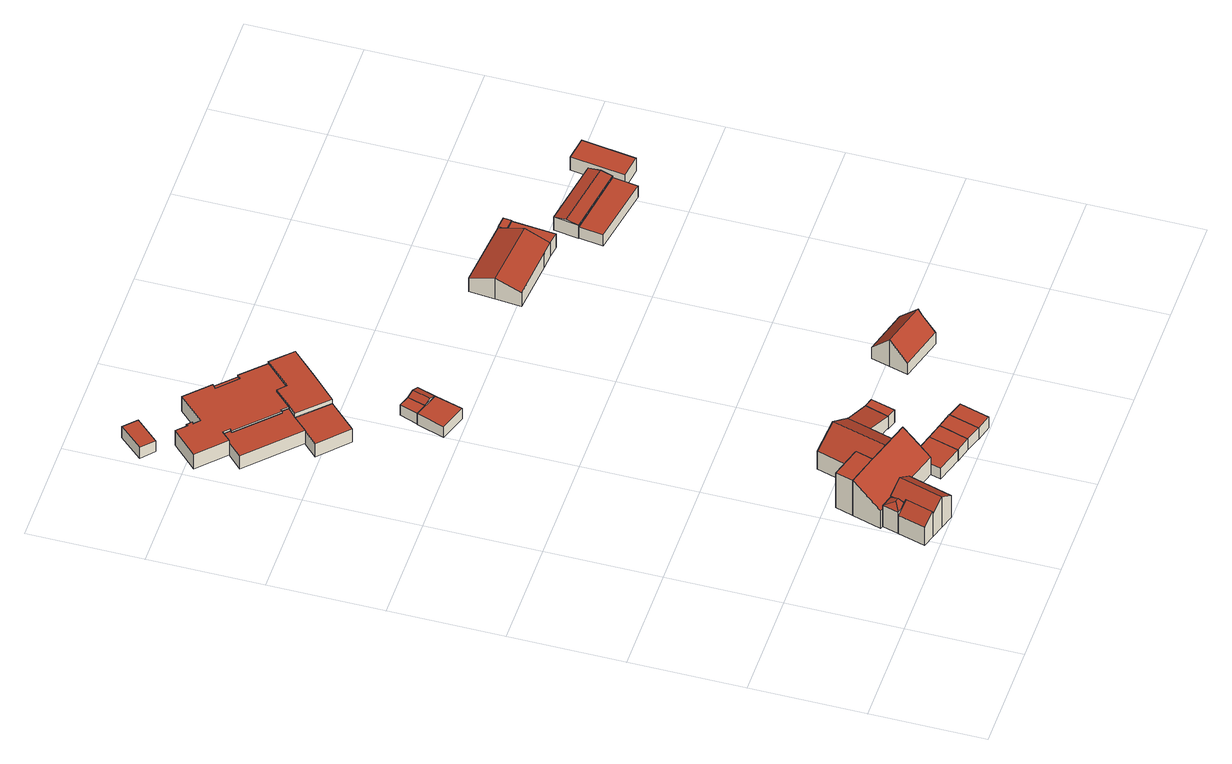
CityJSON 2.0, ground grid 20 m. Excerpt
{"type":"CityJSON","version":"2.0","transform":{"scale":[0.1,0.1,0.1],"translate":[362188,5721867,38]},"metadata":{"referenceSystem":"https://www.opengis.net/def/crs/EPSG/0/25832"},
"CityObjects":{
"building1":{"type":"Building","attributes":{"Geometrietyp2DReferenz":"3000","Gemeindeschluessel":"05562012","function":"51009_1610","roofType":"5000","measuredHeight":5.14},"geometry":[{"type":"Solid","lod":"2","boundaries":[[[[0,1,2,3]],[[4,5,1,0]],[[6,7,5,4]],[[3,2,7,6]],[[0,8,4]],[[6,9,3]],[[3,9,8,0]],[[4,8,9,6]],[[1,5,7,2]]]],"semantics":{"surfaces":[{"type":"WallSurface"},{"type":"RoofSurface"},{"type":"GroundSurface"}],"values":[[0,0,0,0,1,0,1,1,2]]}}]},
"building2":{"type":"Building","attributes":{"Gemeindeschluessel":"05562012","Geometrietyp2DReferenz":"3000","function":"31001_1010"},"address":[{"country":"Germany","locality":"Dorsten","thoroughfareNumber":"53","thoroughfareName":"Gildenweg"}],"children":["building2-1","building2-2","building2-3","building2-4"]},
"building2-1":{"type":"BuildingPart","attributes":{"roofType":"2100","measuredHeight":7.78,"storeysAboveGround":1},"parents":["building2"],"geometry":[{"type":"MultiSurface","lod":"2","boundaries":[[[10,11,5,12]],[[13,14,11,10]],[[15,16,17,18]],[[19,20,16,15]],[[21,22,20,19]],[[23,24,22,21]],[[12,5,7,25]],[[23,21,19,15,18,13,10,12,25]],[[11,14,17,16,20,22,24,7,5]],[[18,17,14,13]],[[26,25,7,27]],[[23,26,27,24]]],"semantics":{"surfaces":[{"type":"WallSurface"},{"type":"RoofSurface"},{"type":"GroundSurface"},{"type":"ClosureSurface"}],"values":[0,0,0,0,0,0,0,1,2,3,3,3]}}]},
"building2-2":{"type":"BuildingPart","attributes":{"roofType":"2100","measuredHeight":5.69,"storeysAboveGround":1},"parents":["building2"],"geometry":[{"type":"MultiSurface","lod":"2","boundaries":[[[28,1,29,30]],[[31,2,1,28]],[[30,29,32,33]],[[31,28,30,33]],[[1,2,32,29]],[[31,33,34,35]],[[32,2,35,34]]],"semantics":{"surfaces":[{"type":"WallSurface"},{"type":"RoofSurface"},{"type":"GroundSurface"},{"type":"ClosureSurface"}],"values":[0,0,0,1,2,0,3]}}]},
"building2-3":{"type":"BuildingPart","attributes":{"roofType":"3100","measuredHeight":6.79,"storeysAboveGround":1},"parents":["building2"],"geometry":[{"type":"MultiSurface","lod":"2","boundaries":[[[34,32,36,37]],[[38,7,2,35]],[[39,40,24,41]],[[37,36,40,39]],[[38,35,34,37,42]],[[39,41,42,37]],[[32,2,7,27,24,40,36]],[[34,35,2,32]],[[42,26,25,38]],[[26,27,7,25]],[[42,41,23,26]],[[27,26,23,24]]],"semantics":{"surfaces":[{"type":"WallSurface"},{"type":"RoofSurface"},{"type":"GroundSurface"},{"type":"ClosureSurface"}],"values":[0,0,0,0,1,1,2,3,0,3,0,3]}}]},
"building2-4":{"type":"BuildingPart","attributes":{"roofType":"1000","measuredHeight":7.78,"storeysAboveGround":1},"parents":["building2"],"geometry":[{"type":"Solid","lod":"2","boundaries":[[[[43,44,14,13]],[[45,46,44,43]],[[47,48,46,45]],[[18,17,48,47]],[[47,45,43,13,18]],[[44,46,48,17,14]],[[13,14,17,18]]]],"semantics":{"surfaces":[{"type":"WallSurface"},{"type":"RoofSurface"},{"type":"GroundSurface"},{"type":"ClosureSurface"}],"values":[[0,0,0,0,1,2,3]]}}]},
"building3":{"type":"Building","attributes":{"Geometrietyp2DReferenz":"3000","Gemeindeschluessel":"05562012","function":"51009_1611","roofType":"1000","measuredHeight":2.42},"geometry":[{"type":"Solid","lod":"2","boundaries":[[[[49,20,22,50]],[[51,52,20,49]],[[53,54,52,51]],[[55,56,54,53]],[[50,22,56,55]],[[53,51,49,50,55]],[[20,52,54,56,22]]]],"semantics":{"surfaces":[{"type":"WallSurface"},{"type":"RoofSurface"},{"type":"GroundSurface"}],"values":[[0,0,0,0,0,1,2]]}}]},
"building4":{"type":"Building","attributes":{"Gemeindeschluessel":"05562012","Geometrietyp2DReferenz":"3000","function":"31001_1010"},"address":[{"country":"Germany","locality":"Dorsten","thoroughfareNumber":"51","thoroughfareName":"Gildenweg"}],"children":["building4-1","building4-2"]},
"building4-1":{"type":"BuildingPart","attributes":{"roofType":"3100","measuredHeight":7.07},"parents":["building4"],"geometry":[{"type":"MultiSurface","lod":"2","boundaries":[[[57,58,59,60]],[[61,62,58,57]],[[63,64,62,61]],[[65,66,64,63]],[[67,68,66,65]],[[69,70,68,67]],[[71,72,70,69]],[[73,74,72,71]],[[60,59,75,76]],[[60,76,73,71,69,57]],[[67,65,63,61,57,69]],[[58,62,64,66,68,70,72,74,75,59]],[[73,76,77,78]],[[75,74,78,77]]],"semantics":{"surfaces":[{"type":"WallSurface"},{"type":"RoofSurface"},{"type":"GroundSurface"},{"type":"ClosureSurface"}],"values":[0,0,0,0,0,0,0,0,0,1,1,2,0,3]}}]},
"building4-2":{"type":"BuildingPart","attributes":{"roofType":"2100","measuredHeight":4.06},"address":[{"country":"Germany","locality":"Dorsten","thoroughfareNumber":"51","thoroughfareName":"Gildenweg"}],"parents":["building4"],"geometry":[{"type":"MultiSurface","lod":"2","boundaries":[[[79,80,81,82]],[[83,84,80,79]],[[85,86,84,83]],[[77,87,86,85]],[[82,81,88,78]],[[77,85,83,79,82,78]],[[80,84,86,87,88,81]],[[75,74,88,87]],[[77,78,74,75]]],"semantics":{"surfaces":[{"type":"WallSurface"},{"type":"RoofSurface"},{"type":"GroundSurface"},{"type":"ClosureSurface"}],"values":[0,0,0,0,0,1,2,0,3]}}]},
"building5":{"type":"Building","attributes":{"Geometrietyp2DReferenz":"3000","Gemeindeschluessel":"05562012","function":"31001_3212","roofType":"1000","measuredHeight":2.36},"address":[{"country":"Germany","locality":"Dorsten","thoroughfareNumber":"50","thoroughfareName":"Gildenweg"}],"geometry":[{"type":"Solid","lod":"2","boundaries":[[[[89,90,91,92]],[[93,94,90,89]],[[95,96,94,93]],[[92,91,96,95]],[[93,89,92,95]],[[90,94,96,91]]]],"semantics":{"surfaces":[{"type":"WallSurface"},{"type":"RoofSurface"},{"type":"GroundSurface"}],"values":[[0,0,0,0,1,2]]}}]},
"building6":{"type":"Building","attributes":{"Geometrietyp2DReferenz":"3000","Gemeindeschluessel":"05562012","function":"51009_1610","roofType":"1000","measuredHeight":2.88},"geometry":[{"type":"Solid","lod":"2","boundaries":[[[[97,98,99,100]],[[101,102,98,97]],[[103,104,102,101]],[[105,106,104,103]],[[107,108,106,105]],[[109,110,108,107]],[[111,112,110,109]],[[113,114,112,111]],[[115,116,114,113]],[[117,118,116,115]],[[119,120,118,117]],[[100,99,120,119]],[[117,115,113,111,109,107,105,103,101,97,100,119]],[[98,102,104,106,108,110,112,114,116,118,120,99]]]],"semantics":{"surfaces":[{"type":"WallSurface"},{"type":"RoofSurface"},{"type":"GroundSurface"}],"values":[[0,0,0,0,0,0,0,0,0,0,0,0,1,2]]}}]},
"building7":{"type":"Building","attributes":{"Geometrietyp2DReferenz":"3000","Gemeindeschluessel":"05562012","function":"31001_2463","roofType":"1000","measuredHeight":2.47},"address":[{"country":"Germany","locality":"Dorsten","thoroughfareNumber":"53","thoroughfareName":"Gildenweg"}],"geometry":[{"type":"Solid","lod":"2","boundaries":[[[[121,122,123,51]],[[124,125,122,121]],[[53,126,125,124]],[[51,123,126,53]],[[124,121,51,53]],[[122,125,126,123]]]],"semantics":{"surfaces":[{"type":"WallSurface"},{"type":"RoofSurface"},{"type":"GroundSurface"}],"values":[[0,0,0,0,1,2]]}}]},
"building8":{"type":"Building","attributes":{"Geometrietyp2DReferenz":"3000","Gemeindeschluessel":"05562012","function":"31001_2000","roofType":"1000","measuredHeight":2.87},"address":[{"country":"Germany","locality":"Dorsten","thoroughfareNumber":"50","thoroughfareName":"Gildenweg"}],"geometry":[{"type":"Solid","lod":"2","boundaries":[[[[127,128,129,130]],[[131,132,128,127]],[[133,134,132,131]],[[135,136,134,133]],[[130,129,136,135]],[[133,131,127,130,135]],[[128,132,134,136,129]]]],"semantics":{"surfaces":[{"type":"WallSurface"},{"type":"RoofSurface"},{"type":"GroundSurface"}],"values":[[0,0,0,0,0,1,2]]}}]},
"building9":{"type":"Building","attributes":{"Geometrietyp2DReferenz":"3000","Gemeindeschluessel":"05562012","function":"31001_2463","roofType":"1000","measuredHeight":2.49},"address":[{"country":"Germany","locality":"Dorsten","thoroughfareNumber":"53","thoroughfareName":"Gildenweg"}],"geometry":[{"type":"Solid","lod":"2","boundaries":[[[[137,138,122,121]],[[139,140,138,137]],[[124,125,140,139]],[[121,122,125,124]],[[139,137,121,124]],[[138,140,125,122]]]],"semantics":{"surfaces":[{"type":"WallSurface"},{"type":"RoofSurface"},{"type":"GroundSurface"}],"values":[[0,0,0,0,1,2]]}}]},
"building10":{"type":"Building","attributes":{"Geometrietyp2DReferenz":"3000","Gemeindeschluessel":"05562012","function":"31001_2463","roofType":"1000","measuredHeight":2.5},"address":[{"country":"Germany","locality":"Dorsten","thoroughfareNumber":"53","thoroughfareName":"Gildenweg"}],"geometry":[{"type":"Solid","lod":"2","boundaries":[[[[141,142,143,144]],[[145,146,142,141]],[[147,148,146,145]],[[144,143,148,147]],[[145,141,144,147]],[[142,146,148,143]]]],"semantics":{"surfaces":[{"type":"WallSurface"},{"type":"RoofSurface"},{"type":"GroundSurface"}],"values":[[0,0,0,0,1,2]]}}]},
"building11":{"type":"Building","attributes":{"Geometrietyp2DReferenz":"3000","Gemeindeschluessel":"05562012","function":"31001_3212","roofType":"1000","measuredHeight":2.44},"address":[{"country":"Germany","locality":"Dorsten","thoroughfareNumber":"50","thoroughfareName":"Gildenweg"}],"geometry":[{"type":"Solid","lod":"2","boundaries":[[[[149,150,151,152]],[[153,154,150,149]],[[155,156,154,153]],[[157,158,156,155]],[[152,151,158,157]],[[155,153,149,152,157]],[[150,154,156,158,151]]]],"semantics":{"surfaces":[{"type":"WallSurface"},{"type":"RoofSurface"},{"type":"GroundSurface"}],"values":[[0,0,0,0,0,1,2]]}}]},
"building12":{"type":"Building","attributes":{"Gemeindeschluessel":"05562012","Geometrietyp2DReferenz":"3000","function":"31001_3212"},"address":[{"country":"Germany","locality":"Dorsten","thoroughfareNumber":"50","thoroughfareName":"Gildenweg"}],"children":["building12-1","building12-2"]},
"building12-1":{"type":"BuildingPart","attributes":{"roofType":"1000","measuredHeight":3.73},"parents":["building12"],"geometry":[{"type":"MultiSurface","lod":"2","boundaries":[[[159,114,116,160]],[[161,112,114,159]],[[162,163,164,165]],[[166,167,163,162]],[[168,169,167,166]],[[160,116,169,168]],[[166,162,165,170,171,161,159,160,168]],[[114,112,172,173,164,163,167,169,116]],[[161,171,174,175]],[[175,174,172,112]],[[171,170,176,174]],[[174,176,173,172]],[[170,165,177,176]],[[176,177,164,173]]],"semantics":{"surfaces":[{"type":"WallSurface"},{"type":"RoofSurface"},{"type":"GroundSurface"},{"type":"ClosureSurface"}],"values":[0,0,0,0,0,0,1,2,0,3,0,3,0,3]}}]},
"building12-2":{"type":"BuildingPart","attributes":{"roofType":"1000","measuredHeight":3.24},"address":[{"country":"Germany","locality":"Dorsten","thoroughfareNumber":"50","thoroughfareName":"Gildenweg"}],"parents":["building12"],"geometry":[{"type":"Solid","lod":"2","boundaries":[[[[178,179,180,181]],[[182,183,179,178]],[[184,185,183,182]],[[186,187,185,184]],[[188,189,187,186]],[[190,191,189,188]],[[192,193,191,190]],[[194,195,193,192]],[[196,197,195,194]],[[198,199,197,196]],[[177,164,199,198]],[[200,110,112,175]],[[201,108,110,200]],[[202,106,108,201]],[[203,104,106,202]],[[204,102,104,203]],[[205,98,102,204]],[[206,99,98,205]],[[207,208,99,206]],[[181,180,208,207]],[[206,205,204,203,202,201,200,175,174,176,177,198,196,194,192,190,188,186,184,182,178,181,207]],[[179,183,185,187,189,191,193,195,197,199,164,173,172,112,110,108,106,104,102,98,99,208,180]],[[177,176,173,164]],[[176,174,172,173]],[[174,175,112,172]]]],"semantics":{"surfaces":[{"type":"WallSurface"},{"type":"RoofSurface"},{"type":"GroundSurface"},{"type":"ClosureSurface"}],"values":[[0,0,0,0,0,0,0,0,0,0,0,0,0,0,0,0,0,0,0,0,1,2,3,3,3]]}}]},
"building13":{"type":"Building","attributes":{"Geometrietyp2DReferenz":"3000","Gemeindeschluessel":"05562012","function":"51009_1610","roofType":"1000","measuredHeight":2.35},"geometry":[{"type":"Solid","lod":"2","boundaries":[[[[209,210,211,212]],[[149,213,210,209]],[[152,214,213,149]],[[212,211,214,152]],[[149,209,212,152]],[[210,213,214,211]]]],"semantics":{"surfaces":[{"type":"WallSurface"},{"type":"RoofSurface"},{"type":"GroundSurface"}],"values":[[0,0,0,0,1,2]]}}]},
"building14":{"type":"Building","attributes":{"Geometrietyp2DReferenz":"3000","Gemeindeschluessel":"05562012","function":"51009_1610","roofType":"1000","measuredHeight":2.73},"geometry":[{"type":"Solid","lod":"2","boundaries":[[[[215,216,217,83]],[[218,219,216,215]],[[85,220,219,218]],[[83,217,220,85]],[[218,215,83,85]],[[216,219,220,217]]]],"semantics":{"surfaces":[{"type":"WallSurface"},{"type":"RoofSurface"},{"type":"GroundSurface"}],"values":[[0,0,0,0,1,2]]}}]},
"building15":{"type":"Building","attributes":{"Geometrietyp2DReferenz":"3000","Gemeindeschluessel":"05562012","function":"31001_3212","roofType":"3100","measuredHeight":2.75},"address":[{"country":"Germany","locality":"Dorsten","thoroughfareNumber":"50","thoroughfareName":"Gildenweg"}],"geometry":[{"type":"Solid","lod":"2","boundaries":[[[[153,221,222,223]],[[149,213,221,153]],[[209,210,213,149]],[[223,222,210,209]],[[153,224,149]],[[209,225,223]],[[223,225,224,153]],[[149,224,225,209]],[[221,213,210,222]]]],"semantics":{"surfaces":[{"type":"WallSurface"},{"type":"RoofSurface"},{"type":"GroundSurface"}],"values":[[0,0,0,0,0,0,1,1,2]]}}]},
"building16":{"type":"Building","attributes":{"Geometrietyp2DReferenz":"3000","Gemeindeschluessel":"05562012","function":"51009_1610","roofType":"1000","measuredHeight":2.9},"geometry":[{"type":"Solid","lod":"2","boundaries":[[[[226,227,228,229]],[[230,231,227,226]],[[232,233,231,230]],[[229,228,233,232]],[[230,226,229,232]],[[227,231,233,228]]]],"semantics":{"surfaces":[{"type":"WallSurface"},{"type":"RoofSurface"},{"type":"GroundSurface"}],"values":[[0,0,0,0,1,2]]}}]},
"building17":{"type":"Building","attributes":{"Geometrietyp2DReferenz":"3000","Gemeindeschluessel":"05562012","function":"31001_2463","roofType":"3100","measuredHeight":5.93},"address":[{"country":"Germany","locality":"Dorsten","thoroughfareNumber":"51","thoroughfareName":"Gildenweg"}],"geometry":[{"type":"Solid","lod":"2","boundaries":[[[[234,235,236,237]],[[238,239,235,234]],[[240,241,239,238]],[[242,243,241,240]],[[244,245,243,242]],[[246,247,245,244]],[[237,236,247,246]],[[234,237,246,244,238]],[[242,240,238,244]],[[235,239,241,243,245,247,236]]]],"semantics":{"surfaces":[{"type":"WallSurface"},{"type":"RoofSurface"},{"type":"GroundSurface"}],"values":[[0,0,0,0,0,0,0,1,1,2]]}}]},
"building18":{"type":"Building","attributes":{"Gemeindeschluessel":"05562012","Geometrietyp2DReferenz":"3000","function":"31001_3212"},"address":[{"country":"Germany","locality":"Dorsten","thoroughfareNumber":"49","thoroughfareName":"Gildenweg"}],"children":["building18-1","building18-2"]},
"building18-1":{"type":"BuildingPart","attributes":{"roofType":"3100","measuredHeight":4.6},"parents":["building18"],"geometry":[{"type":"MultiSurface","lod":"2","boundaries":[[[248,249,250,251]],[[252,253,249,248]],[[254,255,253,252]],[[256,257,255,254]],[[258,259,257,256]],[[260,261,262,263]],[[251,250,261,260]],[[251,260,263,264,248]],[[258,256,254,252,248,264]],[[249,253,255,257,259,265,262,261,250]],[[258,264,266,267]],[[267,266,265,259]],[[264,263,266]],[[265,266,263,262]]],"semantics":{"surfaces":[{"type":"WallSurface"},{"type":"RoofSurface"},{"type":"GroundSurface"},{"type":"ClosureSurface"}],"values":[0,0,0,0,0,0,0,1,1,2,0,3,0,3]}}]},
"building18-2":{"type":"BuildingPart","attributes":{"roofType":"1000","measuredHeight":3.1},"parents":["building18"],"geometry":[{"type":"MultiSurface","lod":"2","boundaries":[[[268,269,259,267]],[[270,271,269,268]],[[263,262,271,270]],[[268,267,263,270]],[[259,269,271,262]],[[266,267,259,265]],[[263,266,265,262]]],"semantics":{"surfaces":[{"type":"WallSurface"},{"type":"RoofSurface"},{"type":"GroundSurface"},{"type":"ClosureSurface"}],"values":[0,0,0,1,2,3,3]}}]},
"building19":{"type":"Building","attributes":{"Geometrietyp2DReferenz":"3000","Gemeindeschluessel":"05562012","function":"51009_1610","roofType":"1000","measuredHeight":3.23},"geometry":[{"type":"Solid","lod":"2","boundaries":[[[[272,273,274,275]],[[276,277,273,272]],[[278,279,277,276]],[[275,274,279,278]],[[276,272,275,278]],[[273,277,279,274]]]],"semantics":{"surfaces":[{"type":"WallSurface"},{"type":"RoofSurface"},{"type":"GroundSurface"}],"values":[[0,0,0,0,1,2]]}}]},
"building20":{"type":"Building","attributes":{"Geometrietyp2DReferenz":"3000","Gemeindeschluessel":"05562012","function":"51009_1610","roofType":"1000","measuredHeight":2.52},"geometry":[{"type":"Solid","lod":"2","boundaries":[[[[280,281,282,283]],[[284,285,281,280]],[[286,287,285,284]],[[283,282,287,286]],[[284,280,283,286]],[[281,285,287,282]]]],"semantics":{"surfaces":[{"type":"WallSurface"},{"type":"RoofSurface"},{"type":"GroundSurface"}],"values":[[0,0,0,0,1,2]]}}]},
"building21":{"type":"Building","attributes":{"Geometrietyp2DReferenz":"3000","Gemeindeschluessel":"05562012","function":"31001_3212","roofType":"3100","measuredHeight":3.34},"address":[{"country":"Germany","locality":"Dorsten","thoroughfareNumber":"49","thoroughfareName":"Gildenweg"}],"geometry":[{"type":"Solid","lod":"2","boundaries":[[[[288,289,290,291]],[[292,293,289,288]],[[294,295,293,292]],[[291,290,295,294]],[[288,296,292]],[[294,297,291]],[[291,297,296,288]],[[292,296,297,294]],[[289,293,295,290]]]],"semantics":{"surfaces":[{"type":"WallSurface"},{"type":"RoofSurface"},{"type":"GroundSurface"}],"values":[[0,0,0,0,0,0,1,1,2]]}}]},
"building22":{"type":"Building","attributes":{"Geometrietyp2DReferenz":"3000","Gemeindeschluessel":"05562012","function":"31001_3212","roofType":"1000","measuredHeight":2.9},"address":[{"country":"Germany","locality":"Dorsten","thoroughfareNumber":"49","thoroughfareName":"Gildenweg"}],"geometry":[{"type":"Solid","lod":"2","boundaries":[[[[298,299,300,301]],[[302,303,299,298]],[[304,305,303,302]],[[301,300,305,304]],[[302,298,301,304]],[[299,303,305,300]]]],"semantics":{"surfaces":[{"type":"WallSurface"},{"type":"RoofSurface"},{"type":"GroundSurface"}],"values":[[0,0,0,0,1,2]]}}]}
},
"vertices":[
[198,70,62],[198,70,15],[220,64,15],[220,64,62],[206,98,62],[206,98,15],[228,92,62],[228,92,15],[216,80,67],[224,78,67],
[201,100,54],[201,100,15],[206,98,54],[216,151,93],[216,151,15],[355,110,93],[355,110,15],[272,135,15],[272,135,93],[350,93,80],[350,93,15],[340,59,54],[340,59,15],[280,77,54],[280,77,15],[228,92,54],[254,85,54],[254,85,15],
[198,70,56],[184,22,15],[184,22,56],[220,64,72],[206,15,15],[206,15,72],[206,15,64],[220,64,64],
[231,8,15],[231,8,83],[228,92,64],[257,0,64],[257,0,15],[280,77,64],[254,85,83],
[225,182,93],[225,182,15],[279,166,93],[279,166,15],[281,165,93],[281,165,15],
[350,93,39],[340,59,39],[398,79,39],[398,79,15],[383,27,39],[383,27,15],[335,41,39],[335,41,15],
[313,122,86],[313,122,16],[355,110,16],[355,110,56],[272,135,56],[272,135,16],[281,165,56],[281,165,16],[279,166,55],[279,166,16],[299,235,56],[299,235,16],[341,222,86],[341,222,16],[383,210,57],[383,210,16],[384,210,56],[384,210,16],[372,169,16],[372,169,56],[372,169,55],[384,210,55],
[383,211,55],[383,211,15],[383,210,15],[383,210,55],[434,196,41],[434,196,15],[421,154,41],[421,154,15],[372,169,15],[384,210,15],
[60,1290,49],[60,1290,25],[38,1311,25],[38,1311,49],[23,1250,49],[23,1250,25],[1,1270,49],[1,1270,25],
[63,1149,52],[63,1149,23],[51,1136,23],[51,1136,52],[66,1152,52],[66,1152,23],[76,1142,52],[76,1142,23],[73,1139,52],[73,1139,23],[138,1075,52],[138,1075,23],[141,1078,52],[141,1078,23],[151,1068,52],[151,1068,23],[148,1065,52],[148,1065,23],[135,1053,52],[135,1053,23],[111,1028,52],[111,1028,23],[26,1111,52],[26,1111,23],
[427,71,39],[427,71,14],[398,79,14],[411,19,39],[411,19,14],[383,27,14],
[135,1053,51],[135,1053,22],[111,1028,22],[111,1028,51],[183,1005,51],[183,1005,22],[137,958,51],[137,958,22],[88,1005,51],[88,1005,22],
[455,63,39],[455,63,14],[440,10,39],[440,10,14],
[484,54,38],[484,54,13],[455,63,13],[455,63,38],[469,2,38],[469,2,13],[440,10,38],[440,10,13],
[227,864,45],[227,864,21],[206,871,21],[206,871,45],[252,855,45],[252,855,21],[238,806,45],[238,806,21],[190,822,45],[190,822,21],
[148,1065,60],[135,1053,60],[151,1068,60],[270,1093,60],[270,1093,23],[235,1127,23],[235,1127,60],[226,1048,60],[226,1048,23],[183,1005,60],[183,1005,23],[192,1083,60],[178,1096,60],[178,1096,23],[192,1083,23],[178,1096,56],[151,1068,56],[192,1083,56],[235,1127,56],
[64,1209,56],[64,1209,23],[48,1225,23],[48,1225,56],[66,1212,56],[66,1212,23],[74,1205,56],[74,1205,23],[71,1202,56],[71,1202,23],[81,1193,56],[81,1193,23],[124,1237,56],[124,1237,23],[164,1198,56],[164,1198,23],[157,1192,56],[157,1192,23],[190,1160,56],[190,1160,23],[196,1166,56],[196,1166,23],[141,1078,56],[138,1075,56],[73,1139,56],[76,1142,56],[66,1152,56],[63,1149,56],[51,1136,56],[5,1181,56],[5,1181,23],
[237,896,45],[237,896,22],[217,903,22],[217,903,45],[227,864,22],[206,871,22],
[450,191,41],[450,191,13],[434,196,13],[438,149,41],[438,149,13],[421,154,13],
[252,855,22],[263,888,22],[263,888,45],[240,860,50],[250,892,50],
[196,1166,52],[196,1166,24],[164,1198,24],[164,1198,52],[190,1160,52],[190,1160,24],[157,1192,52],[157,1192,24],
[551,161,34],[551,161,9],[630,139,9],[630,139,34],[560,194,68],[560,194,9],[569,227,34],[569,227,9],[649,204,34],[649,204,9],[640,171,68],[640,171,9],[637,163,59],[637,163,9],
[510,834,69],[510,834,23],[506,789,23],[506,789,54],[514,879,54],[514,879,23],[526,878,54],[526,878,23],[636,867,54],[636,867,23],[634,852,59],[634,852,23],[601,780,54],[601,780,23],[627,778,23],[627,778,54],[632,822,69],[632,822,23],[632,822,54],[634,852,54],
[656,851,54],[656,851,23],[649,775,54],[649,775,23],
[657,865,56],[657,865,24],[636,867,24],[636,867,56],[656,851,56],[656,851,24],[634,852,56],[634,852,24],
[805,728,46],[805,728,21],[682,747,21],[682,747,46],[798,684,46],[798,684,21],[676,705,46],[676,705,21],
[811,771,49],[811,771,20],[689,791,20],[689,791,49],[805,728,49],[805,728,20],[682,747,49],[682,747,20],[808,749,53],[686,769,53],
[868,799,49],[868,799,20],[826,805,20],[826,805,49],[854,704,49],[854,704,20],[813,710,49],[813,710,20]
]}
